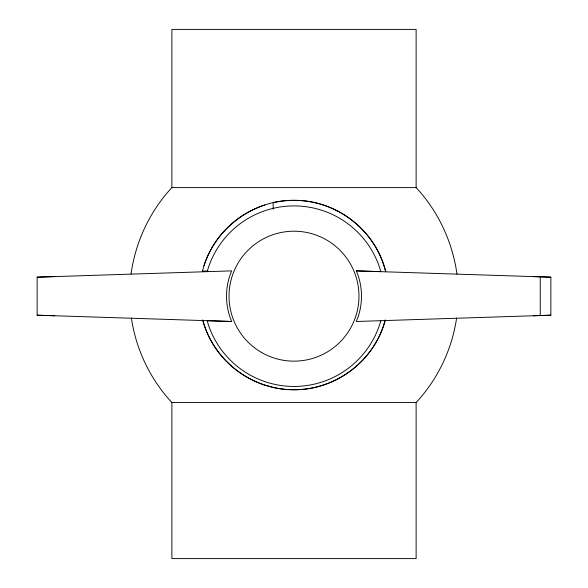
<?xml version="1.0" encoding="UTF-8"?>
<svg xmlns="http://www.w3.org/2000/svg" width="588" height="588" viewBox="0 0 588 588"><rect width="100%" height="100%" fill="white"/><g stroke="black" fill="none" stroke-linecap="round" stroke-linejoin="round"><path stroke-width="0.88" d="M38.61 315.241L37.132 315.19L37.14 277.168L38.61 277.117M540.247 315.536L540.247 276.823L356.313 270.87L358.077 275.36A64.952 64.533 -90 0 1 358.077 316.998L356.291 321.489L548.678 315.264M549.39 315.241L550.86 315.19L550.868 277.168L549.39 277.117M131.021 274.015C135.527 241.947 149.742 211.32 171.88 187.616L171.88 29.4L416.12 29.4L416.12 187.616C438.258 211.32 452.473 241.947 456.979 274.015M456.626 317.932C452.054 349.382 437.773 379.26 416.12 402.53L416.12 558.6L171.88 558.6L171.88 402.53C150.227 379.26 135.946 349.382 131.374 317.932M202.39 271.59C212.003 230.569 251.951 199.802 294 200.346C336.049 199.802 375.997 230.569 385.61 271.59M207.248 271.656L208.152 268.282A90.265 90.265 0 0 1 379.848 268.282L380.752 271.656L356.291 270.87M380.752 320.703L379.848 324.069A90.265 90.265 0 0 1 208.152 324.069L207.248 320.703L231.709 321.489L229.923 316.998A64.952 64.533 -90 0 1 229.923 275.36L231.709 270.87L39.322 277.095M385.162 320.173C374.923 360.415 335.432 390.234 294 389.726C252.568 390.234 213.076 360.415 202.838 320.173M37.14 277.168L54.743 276.581M533.257 315.778L550.86 315.19M171.88 187.616L416.12 187.616M202.529 271.046L207.983 271.046M171.88 402.53L416.12 402.53M540.247 276.823L548.685 277.095M533.257 276.581L550.868 277.168M231.687 321.489L39.315 315.264M37.132 315.19L54.743 315.778M273.163 202.728L273.163 209.1M385.346 319.982A94.69 94.69 0 0 1 274.309 387.661L264.74 385.096A94.69 94.69 0 0 1 202.654 319.982M203.948 265.776A94.69 94.69 0 0 1 264.74 204.984M274.309 202.419A94.69 94.69 0 0 1 385.801 271.84M261.513 352.447A64.967 64.967 0 0 0 358.967 296.176A64.967 64.967 0 0 0 261.513 239.911A64.967 64.967 0 0 0 261.513 352.447"/></g></svg>
